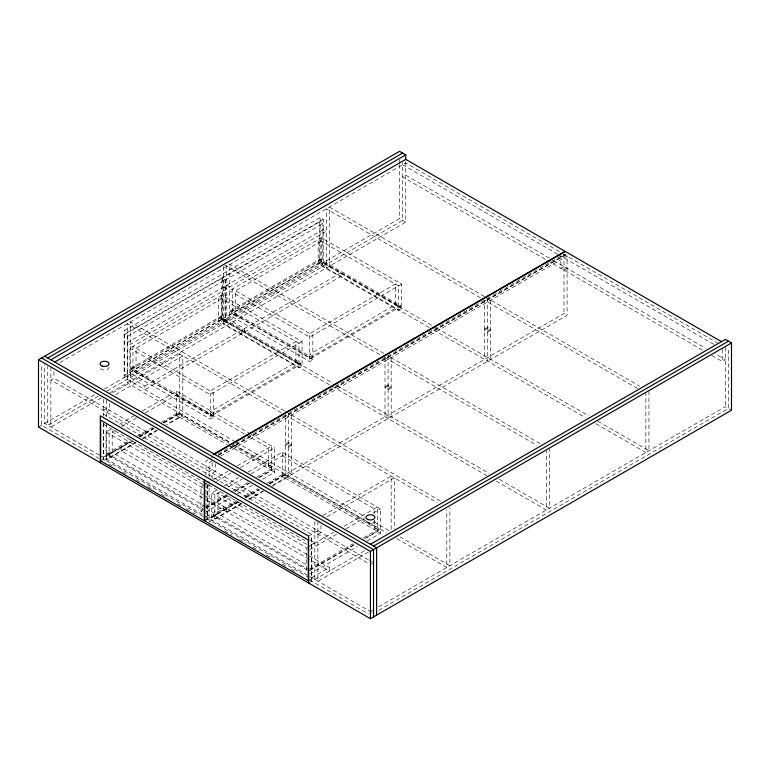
<?xml version="1.0" encoding="UTF-8"?>
<svg xmlns="http://www.w3.org/2000/svg" width="770" height="770" viewBox="0 0 770 770"><rect width="100%" height="100%" fill="white"/><g stroke="black" fill="none" stroke-linecap="round" stroke-linejoin="round"><path stroke-width="0.58" stroke-dasharray="3.85 2.89" d="M59.896 362.603L405.742 162.932L562.918 253.677M235.456 441.884L124.134 377.608L124.134 330.715L320.118 217.573L323.208 219.354L323.208 266.247M323.208 219.354L127.223 332.505L124.134 330.715M124.49 334.594L221.943 278.326L225.033 280.107L225.033 320.878L127.579 377.156L124.49 375.365L124.49 334.594L127.579 336.375L225.033 280.107M222.299 278.124L319.762 221.847L322.851 223.637L322.851 264.408L225.389 320.676L222.299 318.896L222.299 278.124L225.389 279.905L322.851 223.637M368.32 559.771L53.948 378.272L50.859 380.053L368.349 563.361M213.3 417.263L132.96 370.88L132.96 346.413L213.3 392.796L213.3 417.263L210.2 419.044L129.87 372.67L129.87 348.204L221.722 295.17L302.061 341.553L302.061 366.019L298.972 367.8L218.632 321.417L218.632 296.95L298.972 343.333L298.972 367.8M312.832 359.792L232.492 313.419L232.492 288.952L312.832 335.335L312.832 359.792L309.742 361.582L229.402 315.2L229.402 290.733L321.263 237.699L401.594 284.082L401.594 308.549L398.504 310.329L318.174 263.946L318.174 239.489L398.504 285.863L398.504 310.329M221.722 298.741L136.049 348.204L136.049 368.897L132.96 367.107M321.263 241.27L235.582 290.733L235.582 311.427L232.492 309.646M131.198 368.127L220.403 316.624L300.733 363.007L300.733 364.335L211.529 415.839L131.198 369.456L131.198 368.127L211.529 414.51L300.733 363.007M230.731 310.666L319.935 259.163L400.275 305.546L400.275 306.864L311.061 358.368L230.731 311.985L230.731 310.666L311.061 357.049L400.275 305.546M131.198 369.456L220.403 317.952L300.733 364.335M230.731 311.985L319.935 260.481L400.275 306.864M124.49 375.365L221.943 319.098L221.943 278.326M222.299 318.896L319.762 262.628L322.851 264.408M136.049 368.897L221.722 319.435L218.632 317.644M235.582 311.427L321.263 261.964L318.174 260.183M129.87 372.67L132.96 370.88M218.632 321.417L221.722 319.637L302.061 366.019M229.402 315.2L232.492 313.419M318.174 263.946L321.263 262.166L401.594 308.549M38.5 427.052L95.673 394.038M104.528 388.927L399.563 218.593L405.742 222.155L405.742 160.555M98.329 396.078L47.769 425.261L47.769 366.395M107.088 391.016L402.652 220.374L402.652 162.701M101.419 397.859L50.859 427.052L50.859 367.819M110.177 392.796L405.742 222.155M112.67 392.787L179.747 354.065L179.747 417.465L167.283 424.665M115.76 394.577L182.837 355.846L182.837 415.069L166.33 424.607M144.876 386.02L340.86 272.869L340.86 276.44L144.876 389.591L144.876 386.02L127.223 375.827M103.382 410.381L106.472 408.601M106.472 412.162L109.561 410.381L109.561 402.594M136.126 442.654L109.128 458.246L106.039 456.456L106.039 431.989L112.266 428.399M119.533 424.193L134.076 415.8M142.383 411.007L176.657 391.218L249.932 433.52M115.356 430.18L109.128 433.78L109.128 458.246M121.583 426.58L137.166 417.59M145.472 412.787L179.747 392.998M107.357 453.453L202.741 508.518L202.741 509.846L107.357 454.772L107.357 453.453L131.247 439.66M137.474 436.061L153.057 427.071M161.363 422.268L177.986 412.672L232.386 444.088M302.061 341.553L210.2 394.587L129.87 348.204M401.594 284.082L309.742 337.116L229.402 290.733M107.357 454.772L132.286 440.382M139.553 436.186L153.057 428.389M163.442 422.393L177.986 414L228.786 443.337M103.382 457.38L132.276 440.69M139.505 436.523L153.952 428.178M163.24 422.817L179.747 413.288M109.128 454.473L112.218 452.683L204.069 505.717L200.98 507.507M179.747 413.692L176.657 415.482L227.227 444.675M106.039 456.456L133.037 440.864M139.274 437.273L153.808 428.871M164.193 422.874L176.657 415.685L179.747 417.465M100.649 460.893L103.738 459.113L205.311 517.748M104.412 460.344L135.366 442.481M142.594 438.303L157.042 429.968M142.363 439.054L157.937 430.055M298.972 364.027L295.882 362.247L210.2 411.709L213.3 413.49M398.504 306.556L395.414 304.776L309.742 354.239L312.832 356.029M208.093 459.767L206.013 460.97L206.013 475.186M209.132 459.161L212.26 457.361M218.382 453.828L492.79 295.401M493.224 295.151L563.987 254.292L717.332 342.823M218.112 455.157L565.007 254.88M218.468 455.359L565.353 255.082L565.353 252.704M212.222 460.951L209.103 462.751L209.103 476.967M220.441 456.206L567.076 256.073L567.076 315.305L272.551 485.35M209.103 471.413L212.193 469.633L212.193 461.846M563.987 266.526L560.897 268.306L560.897 256.073M563.987 270.097L567.076 268.306M206.013 483.493L209.103 481.712L209.103 478.151M205.138 484.407L200.98 486.813L200.98 511.27L203.039 512.464M213.444 479.614L227.987 471.221M237.333 465.821L271.608 446.032L271.608 470.499L259.144 477.698M206.148 487.391L210.297 484.994M216.534 481.394L231.077 473.001M240.423 467.602L274.697 447.822L274.697 472.28L262.233 479.479M241.847 503.686L214.84 519.278L211.75 517.488L211.75 493.031L217.977 489.431M224.214 485.832L238.758 477.439M248.104 472.039L282.378 452.25L380.409 508.854L380.409 533.321L366.905 541.118M220.037 491.809L214.84 494.812L214.84 519.278M228.344 487.015L241.847 479.219M251.193 473.82L285.468 454.04M228.267 445.272L268.518 468.516L271.608 466.726M205.859 506.727L226.63 494.735M232.867 491.135L247.401 482.742M256.757 477.342L273.369 467.746L273.369 469.074L258.826 477.467M205.859 508.046L227.67 495.457M234.946 491.26L248.441 483.464M200.98 511.27L205.138 508.874M206.177 508.277L227.987 495.688M235.254 491.491L249.798 483.088M206.148 511.857L231.077 497.468M237.304 493.868L252.887 484.879M206.013 516.622L223.666 506.429L223.666 510M307.422 570.281L213.078 515.813L213.078 514.485L236.958 500.693M244.234 496.496L257.738 488.7M267.084 483.3L283.697 473.714L379.081 528.778L379.081 530.106L363.507 539.096M204.291 520.732L207.38 518.942L207.38 484.166M213.078 515.813L237.997 501.414M245.274 497.218L258.768 489.431M269.154 483.435L283.697 475.032L379.081 530.106M204.647 520.934L238.267 501.568M245.524 497.382L259.086 489.556M269.462 483.56L563.987 313.515L567.076 315.305M214.84 515.505L217.929 513.725L308.751 566.152M285.468 474.734L282.378 476.514L374.23 529.548L377.319 527.758M211.75 517.488L238.758 501.905M246.025 497.709L259.529 489.913M269.914 483.916L282.378 476.717L285.468 478.497L285.468 415.097L437.427 502.829M241.356 503.349L209.103 521.973L209.103 482.886M248.614 499.162L263.215 490.74M249.114 499.489L263.658 491.096M271.964 486.293L285.468 478.497M323.063 515.457L391.179 476.13L391.179 530.617M327.192 516.641L394.269 477.91L394.269 528.846M314.815 532.455L317.904 530.665M308.635 536.122L311.725 534.332L311.725 581.225M317.904 534.236L320.994 532.455L320.994 524.668M307.731 547.239L333.699 532.253M344.084 526.256L377.319 507.064L377.319 531.531L364.855 538.731M309.781 549.626L336.788 534.034M346.134 528.644L364.826 517.844M373.142 513.051L380.409 508.854M309.502 568.953L353.122 543.774M363.507 537.778L379.081 528.778M309.502 570.281L355.201 543.899M309.81 570.512L355.509 544.13M309.781 574.093L357.559 546.507M311.725 577.664L329.387 567.471L329.387 571.032L204.377 498.864M308.289 580.773L311.378 578.982L311.378 538.211M308.635 583.015L364.354 550.848M368.474 552.032L317.904 581.225L317.904 522.002M370.437 564.564L372.497 563.371M711.817 355.442L722.231 361.457L725.321 359.667L715.956 354.258M370.437 611.553L372.516 610.35M378.763 606.75L725.321 406.666L731.5 410.227M378.725 610.331L728.41 408.447L728.41 347.174M402.652 164.713L557.759 254.264M558.799 254.86L713.906 344.411M549.395 258.104L405.742 175.165L402.652 176.946L546.305 259.885M553.563 260.501L705.541 348.252M547.345 260.481L703.491 350.639M484.484 296.565L329.387 207.015L329.387 266.247M485.524 297.172L639.591 386.117M480.355 297.749L326.297 208.805L326.297 268.027M637.541 388.503L484.522 300.156L484.532 359.388M323.208 262.676L435.57 327.548M436.6 328.145L588.578 415.896M597.943 421.296L648.956 450.748L648.956 391.526M429.362 327.529L320.118 264.457L320.118 217.573M433.51 329.935L585.489 417.677M595.893 423.683L645.866 452.529L645.866 393.306M228.844 263.908L383.922 353.44M540.059 443.578L388.07 355.836L388.09 418.639M224.705 265.082L380.832 355.23M384.981 357.617L536.969 445.368M226.755 285.227L229.845 287.017L229.845 264.485M223.666 287.017L226.755 288.798M226.755 318.356L244.417 328.549L244.417 332.12M221.943 319.098L332.929 383.219M337.077 385.616L489.056 473.358M499.451 479.364L549.424 508.219L549.424 448.987M487.006 475.744L223.666 323.708L223.666 264.485M496.361 481.154L546.334 510L546.334 450.777M284.371 410.901L130.313 321.956L130.313 381.179M285.41 411.498L441.557 501.645M281.281 412.682L127.223 323.737L127.223 382.959L230.288 442.471M250.962 434.116L274.697 447.822M176.657 394.789L244.773 434.116M245.813 434.713L268.518 447.822L268.518 468.516M282.378 455.821L374.23 508.854L374.23 513.455M236.486 442.481L364.528 516.4M373.893 521.81L390.554 531.425M399.919 536.834L449.882 565.681L449.882 507.642M234.436 444.868L386.425 532.609M396.829 538.615L446.793 567.471L446.793 509.422M232.935 444.406L273.369 467.746M232.935 445.724L273.369 469.074M271.608 470.499L274.697 472.28M377.319 531.531L380.409 533.321M369.359 560.377L372.478 562.177M103.382 414.048L311.725 534.332M309.607 539.741L314.815 542.744L311.725 544.534L309.646 543.331M103.382 424.241L308.606 542.725M203.039 484.426L112.218 431.989L112.218 452.683M306.691 544.274L217.929 493.031L217.929 513.725M106.039 431.989L204.069 488.594M211.75 493.031L306.691 547.845L306.691 572.312M203.338 494.696L121.044 447.178L121.044 450.748L203.338 498.257M204.377 495.293L329.387 567.471M213.078 514.485L307.422 568.953M99.263 454.993L44.679 423.481L44.679 364.614M99.831 455.32L372.449 612.718M309.299 577.789L207.736 519.153L207.736 484.369M99.263 458.564L41.59 425.261L41.59 363.998M109.225 464.31L112.343 466.119M122.748 472.125L126.915 474.532M136.28 479.931L140.438 482.338M147.725 486.544L153.971 490.144M161.257 494.35L165.415 496.756M177.899 503.965L182.066 506.371M186.225 508.768L190.392 511.174M192.972 512.666L195.06 513.869M224.725 531.002L232.011 535.208M239.297 539.404L245.534 543.014M252.82 547.22L259.067 550.819M266.343 555.026L272.147 558.375M282.561 564.391L285.689 566.191M291.32 569.444L297.143 572.813M309.646 580.022L368.378 613.931M725.321 347.434L725.321 406.666M722.231 349.224L722.231 361.457M563.987 254.292L563.987 313.515M490.711 300.165L490.711 359.388M487.622 298.375L487.622 361.168M399.563 159.717L399.563 163.327M399.563 164.53L399.563 218.593M395.414 304.776L395.414 284.082L309.742 333.545L309.742 361.582M391.179 357.627L391.179 416.859M385 357.627L385 416.859M374.23 520.347L374.23 529.548M321.263 237.699L321.263 262.166M319.935 259.163L319.935 260.481M319.762 221.847L319.762 262.628M314.815 521.406L314.815 579.444M311.061 357.049L311.061 358.368M295.882 362.247L295.882 341.553L210.2 391.016L210.2 419.044M291.647 415.097L291.647 474.32M288.558 413.317L288.558 476.11M283.697 473.714L283.697 475.032M282.378 452.25L282.378 476.717M241.328 330.34L241.328 333.901M226.755 265.072L226.755 321.927M226.755 508.219L226.755 511.781M225.389 279.905L225.389 320.676M221.722 295.17L221.722 319.637M220.403 316.624L220.403 317.952M215.282 463.636L215.282 471.413L212.193 473.204L212.193 478.921M211.529 414.51L211.529 415.839M206.013 483.473L206.013 520.193M177.986 412.672L177.986 414M176.657 391.218L176.657 415.685M127.579 336.375L127.579 377.156M106.472 399.938L106.472 416.868M106.472 423.644L106.472 459.161M103.738 423.134L103.738 459.113M103.382 399.332L103.382 416.252M103.382 423.028L103.382 459.757M53.948 371.602L53.948 378.272M374.913 520.684A4.495 2.599 0 0 1 370.582 523.523A4.495 2.599 0 0 1 365.933 520.857M108.926 366.847A4.495 2.599 0 0 1 104.682 370.014A4.495 2.599 0 0 1 100.09 367.011M323.208 229.547L127.223 342.698L130.313 344.479L326.297 231.327L323.208 229.547M288.558 442.317L285.468 444.097L288.558 445.878L291.647 444.097L288.558 442.317M388.09 384.846L385 386.627L388.09 388.417L391.179 386.627L388.09 384.846M487.622 327.385L484.532 329.165L487.622 330.946L490.711 329.165L487.622 327.385M288.558 443.539L285.468 445.32L288.558 447.101L291.647 445.32L288.558 443.539M388.09 386.068L385 387.859L388.09 389.639L391.179 387.859L388.09 386.068M487.622 328.607L484.532 330.388L487.622 332.168L490.711 330.388L487.622 328.607"/><path stroke-width="1.16" d="M370.437 544.274L725.321 339.387L731.5 342.948L731.5 410.227L370.437 618.685L38.5 427.052L38.5 359.773L399.563 151.315L405.742 154.876L405.742 159.688M47.769 357.983L402.652 153.095M50.859 359.773L405.742 154.876M54.689 362.044L405.742 159.361L565.007 251.309L213.945 453.992M213.261 454.791L565.353 251.511L721.49 341.659M373.527 546.055L728.41 341.168M38.5 359.773L370.437 551.407L731.5 342.948M44.679 356.202L376.617 547.845L376.617 615.124M41.59 357.983L373.527 549.626L373.527 616.905M370.437 551.407L370.437 618.685M308.635 583.015L308.635 536.122L100.293 415.839L100.293 462.731M204.291 479.951L100.649 420.122L100.649 460.893L204.291 520.732L204.291 479.951M308.289 539.991L204.647 480.153L204.647 520.934L308.289 580.773L308.289 539.991M368.07 519.577A4.495 2.599 0 0 0 374.932 517.44A4.495 2.599 0 0 0 368.301 515.072A4.495 2.599 0 0 0 368.07 519.577M102.169 366.058A4.495 2.599 0 0 0 109.032 363.931A4.495 2.599 0 0 0 102.4 361.563A4.495 2.599 0 0 0 102.169 366.058"/></g></svg>
